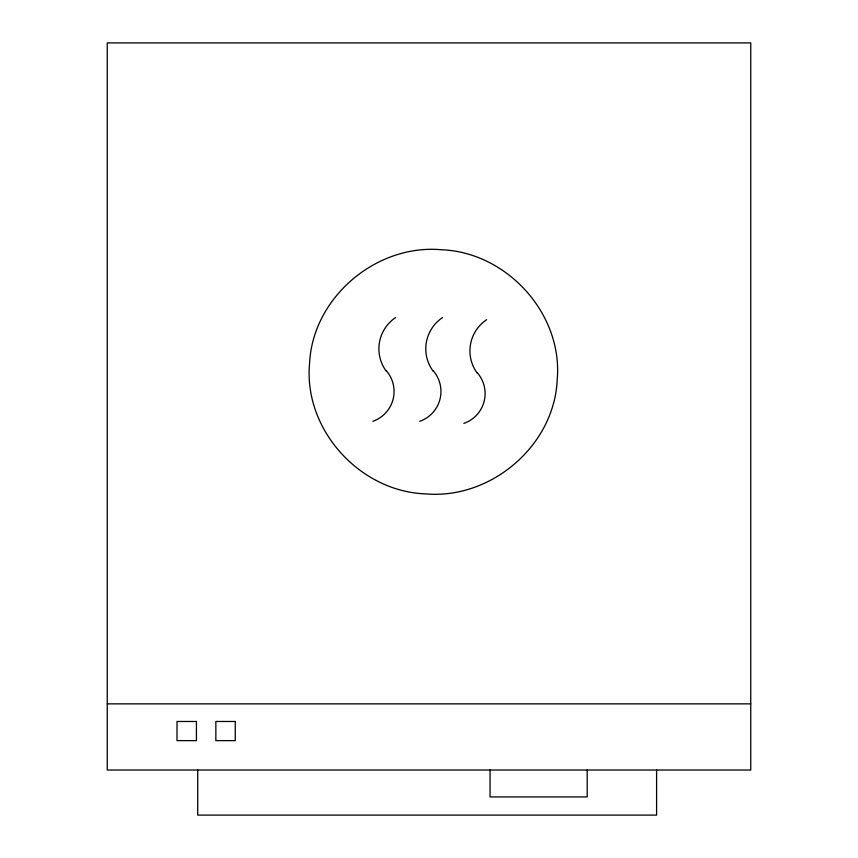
<?xml version="1.0" encoding="UTF-8"?>
<svg xmlns="http://www.w3.org/2000/svg" width="858" height="858" viewBox="0 0 858 858"><rect width="100%" height="100%" fill="white"/><g stroke="black" fill="none" stroke-linecap="round" stroke-linejoin="round"><path stroke-width="1.29" d="M107.25 703.86L107.25 770.023L750.75 770.023L750.75 42.9L107.25 42.9L107.25 703.86L750.75 703.86M656.595 770.023L656.595 815.1L197.715 815.1L197.715 770.023M587.204 770.023L587.204 796.91L490.047 796.91L490.047 770.023M433.333 370.892A31.585 31.585 0 0 1 419.734 421.31M433.097 371.096A37.57 37.57 0 0 1 442.503 317.578M477.488 372.994A31.585 31.585 0 0 1 463.888 423.402M477.241 373.187A37.57 37.57 0 0 1 486.647 319.68M386.443 370.892A31.585 31.585 0 0 1 372.844 421.31M386.207 371.096A37.57 37.57 0 0 1 395.602 317.578M309.534 363.803C303.603 429.579 359.663 491.355 425.257 493.865C490.679 499.774 554.322 445.828 557.196 379.804C563.127 314.039 507.067 252.252 441.484 249.742C376.061 243.844 312.419 297.78 309.534 363.803M196.428 721.481L177.005 721.481L177.005 740.626L196.428 740.626L196.428 721.481M235.274 721.481L215.851 721.481L215.851 740.626L235.274 740.626L235.274 721.481"/></g></svg>
